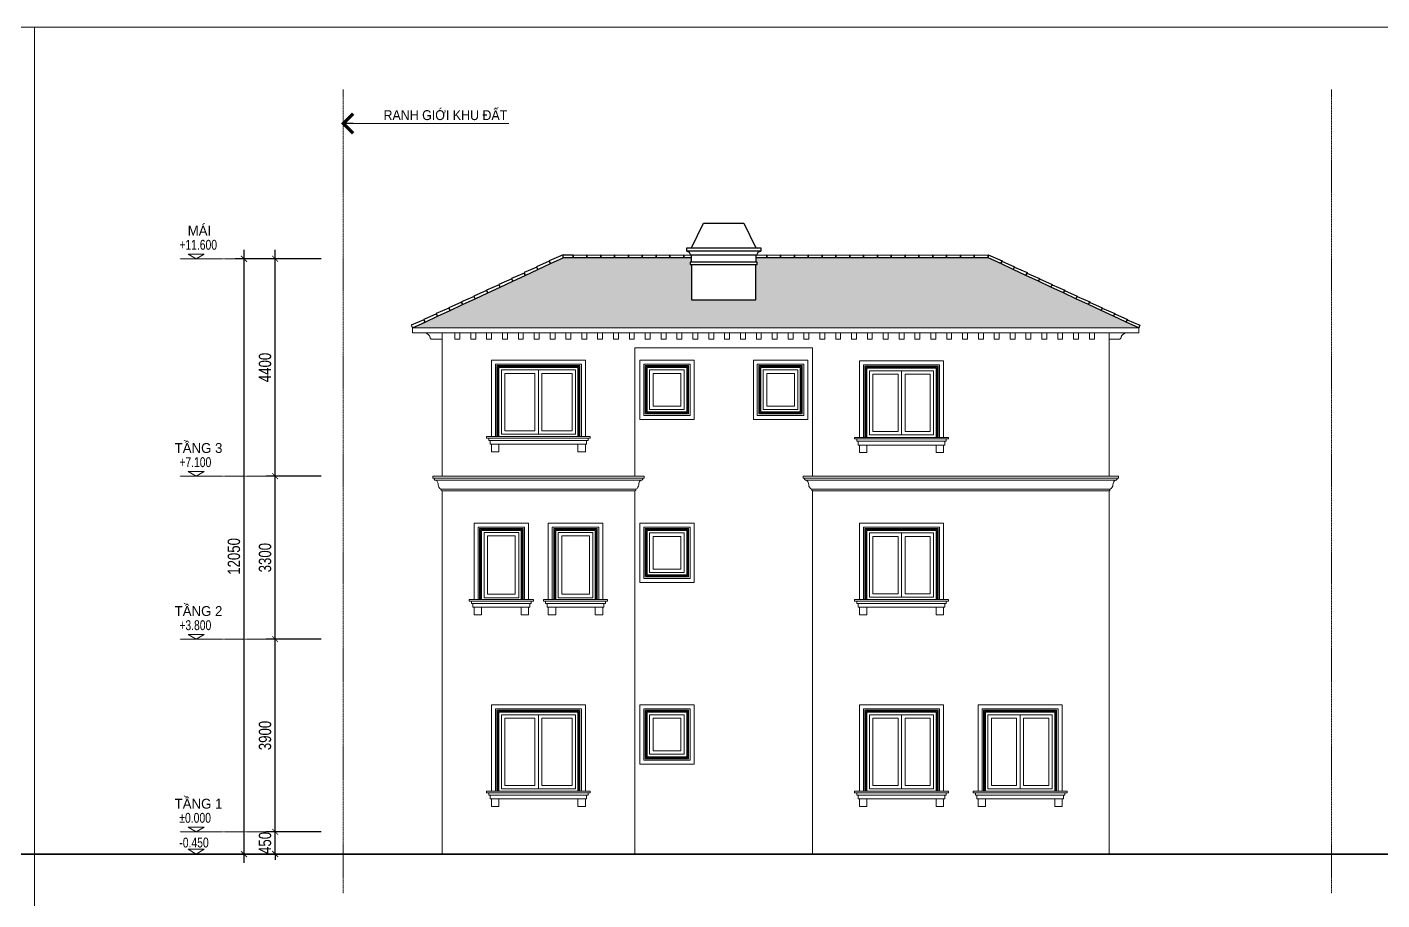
# Model space of a CAD drawing. Header units: millimetres. Extents: x 33748 to 451939, y -263262 to 62681.
# Drawn here: x 305298 to 332723, y -130840 to -113172 of the extents above; entities that cross this region are included whole.
import ezdxf

# ---------------------------------------------------------------- set-up
doc = ezdxf.new("R2010")
doc.units = ezdxf.units.MM
doc.header["$PDMODE"] = 98
doc.linetypes.add('CENTER', pattern=[50.8, 31.75, -6.35, 6.35, -6.35])
doc.linetypes.add('HIDDEN', pattern=[0.375, 0.25, -0.125])
doc.layers.get('Defpoints').update_dxf_attribs({"color": 202, "lineweight": 13})
for name, color, linetype, lineweight in [('-CENTER', 143, 'CENTER', 13), ('-DIM', 9, 'Continuous', 13), ('-DOOR', 137, 'Continuous', 9), ('-HATCH', 8, 'Continuous', 5), ('-KH', 143, 'Continuous', 13), ('-LINE1', 7, 'Continuous', 18), ('-RANH GIOI KHU DAT', 12, 'CENTER', 18), ('-TEXT', 7, 'Continuous', 15), ('-WALL', 4, 'Continuous', 35), ('A72', 9, 'Continuous', 5)]:
    doc.layers.add(name, color=color, linetype=linetype, lineweight=lineweight)
for name, color, linetype in [('-HATCH CONCRETE', 54, 'Continuous'), ('1-NETMANH', 8, 'Continuous'), ('13. NET HATCH', 252, 'Continuous'), ('SOLO', 7, 'Continuous')]:
    doc.layers.add(name, color=color, linetype=linetype)
doc.styles.add('1', font='arial.ttf')
doc.styles.add('AVANH', font='', dxfattribs={"width": 0.8})
doc.styles.add('vnavanth', font='', dxfattribs={"width": 0.8})
doc.styles.add('X-5M-DH-TUM1$0$AVANTH', font='arial.ttf', dxfattribs={"width": 0.9})
doc.styles.add('X-ALL-SECTION$0$ROMANS', font='arial.ttf')
doc.styles.get('AVANH').set_extended_font_data('.VnAvantH')
doc.styles.get('vnavanth').set_extended_font_data('.VnAvantH')
doc.dimstyles.new('C_100A3', dxfattribs={"dimscale": 100, "dimtxt": 2.5, "dimasz": 1.2, "dimexe": 1.8, "dimexo": 0, "dimgap": 0.75, "dimtad": 1, "dimdec": 0, "dimzin": 0, "dimdsep": 46, "dimtxsty": 'AVANH', "dimblk": 'ARCHTICK', "dimcen": 0, "dimdle": 1.8, "dimclrd": 256, "dimclre": 256, "dimclrt": 7, "dimadec": 0, "dimazin": 0, "dimtfac": 0.0001, "dimtdec": 0, "dimtix": 1, "dimtmove": 2, "dimatfit": 3, "dimldrblk": 'ARCHTICK', "dimfxl": 1.8, "dimtolj": 1, "dimtzin": 0, "dimarcsym": 0})
doc.dimstyles.new('X-ALL-SECTION$0$ARROWS', dxfattribs={"dimscale": 100, "dimtxt": 2, "dimasz": 1, "dimexe": 2, "dimexo": 5, "dimgap": 1, "dimtad": 1, "dimdec": 0, "dimzin": 0, "dimdsep": 46, "dimtxsty": 'X-ALL-SECTION$0$ROMANS', "dimblk": 'X-ALL-SECTION$0$ARROWS', "dimcen": 0, "dimclrd": 256, "dimclre": 256, "dimclrt": 256, "dimazin": 0, "dimtfac": 0.5, "dimtdec": 0, "dimtofl": 0, "dimtmove": 2, "dimatfit": 3, "dimldrblk": 'X-ALL-SECTION$0$ARROWS', "dimfxl": 1, "dimtolj": 1, "dimtzin": 0, "dimlwd": -1, "dimlwe": -1, "dimarcsym": 0})

# ---------------------------------------------------------------- blocks, each defined once
blk = doc.blocks.new('_ARCHTICK')
at = {"const_width": 0.15}
blk.add_lwpolyline([(-0.5, -0.5), (0.5, 0.5)], dxfattribs=at)
blk = doc.blocks.new('*D1550')
at = {"layer": '-DIM', "lineweight": -2, "transparency": 16777216}
for p, q in [((311249, -125562), (310139, -125562)), ((310319, -129642), (310319, -125382)), ((311249, -129462), (310139, -129462))]:
    blk.add_line(p, q, dxfattribs=at)
at = {"layer": 'Defpoints', "color": 0, "transparency": 16777216}
for p in [(310319, -125562), (311249, -125562), (311249, -129462)]:
    blk.add_point(p, dxfattribs=at)
at = {"layer": '-DIM', "lineweight": -2, "transparency": 16777216, "xscale": 120, "yscale": 120, "zscale": 120}
for p, rotation in [((310319, -125562), 90), ((310319, -129462), 270)]:
    blk.add_blockref('_ARCHTICK', p, dxfattribs=dict(at, rotation=rotation))
at = {"layer": '-DIM', "color": 7, "transparency": 16777216, "insert": (310115, -127512), "char_height": 250, "attachment_point": 5, "rotation": 90, "style": 'AVANH'}
blk.add_mtext('\\A1;3900', dxfattribs=at)
blk = doc.blocks.new('*D1551')
at = {"layer": '-DIM', "lineweight": -2, "transparency": 16777216}
for p, q in [((311249, -122262), (310139, -122262)), ((310319, -125742), (310319, -122082)), ((311249, -125562), (310139, -125562))]:
    blk.add_line(p, q, dxfattribs=at)
at = {"layer": 'Defpoints', "color": 0, "transparency": 16777216}
for p in [(310319, -122262), (311249, -122262), (311249, -125562)]:
    blk.add_point(p, dxfattribs=at)
at = {"layer": '-DIM', "lineweight": -2, "transparency": 16777216, "xscale": 120, "yscale": 120, "zscale": 120}
for p, rotation in [((310319, -122262), 90), ((310319, -125562), 270)]:
    blk.add_blockref('_ARCHTICK', p, dxfattribs=dict(at, rotation=rotation))
at = {"layer": '-DIM', "color": 7, "transparency": 16777216, "insert": (310115, -123912), "char_height": 250, "attachment_point": 5, "rotation": 90, "style": 'AVANH'}
blk.add_mtext('\\A1;3300', dxfattribs=at)
blk = doc.blocks.new('*D1552')
at = {"layer": '-DIM', "lineweight": -2, "transparency": 16777216}
for p, q in [((310319, -129462), (310319, -129342)), ((311249, -129462), (310139, -129462)), ((310319, -129912), (310319, -129462)), ((311249, -129912), (310139, -129912)), ((310319, -129912), (310319, -130032))]:
    blk.add_line(p, q, dxfattribs=at)
at = {"layer": 'Defpoints', "color": 0, "transparency": 16777216}
for p in [(310319, -129462), (311249, -129462), (311249, -129912)]:
    blk.add_point(p, dxfattribs=at)
at = {"layer": '-DIM', "lineweight": -2, "transparency": 16777216, "xscale": 120, "yscale": 120, "zscale": 120}
for p, rotation in [((310319, -129462), 270), ((310319, -129912), 90)]:
    blk.add_blockref('_ARCHTICK', p, dxfattribs=dict(at, rotation=rotation))
at = {"layer": '-DIM', "color": 7, "transparency": 16777216, "insert": (310115, -129687), "char_height": 250, "attachment_point": 5, "rotation": 90, "style": 'AVANH'}
blk.add_mtext('\\A1;450', dxfattribs=at)
blk = doc.blocks.new('X-ALL-SECTION$0$ARROWS')
blk.add_line((-1, 0), (0, 0))
at = {"const_width": 0.35}
blk.add_lwpolyline([(-1, -1), (0, 0), (-1, 1)], dxfattribs=at)
blk = doc.blocks.new('*D1541')
at = {"layer": '-DIM', "lineweight": -2, "transparency": 16777216}
for p, q in [((311249, -117862), (310139, -117862)), ((310319, -122442), (310319, -117682)), ((311249, -122262), (310139, -122262))]:
    blk.add_line(p, q, dxfattribs=at)
at = {"layer": 'Defpoints', "color": 0, "transparency": 16777216}
for p in [(310319, -117862), (311249, -117862), (311249, -122262)]:
    blk.add_point(p, dxfattribs=at)
at = {"layer": '-DIM', "lineweight": -2, "transparency": 16777216, "xscale": 120, "yscale": 120, "zscale": 120}
for p, rotation in [((310319, -117862), 90), ((310319, -122262), 270)]:
    blk.add_blockref('_ARCHTICK', p, dxfattribs=dict(at, rotation=rotation))
at = {"layer": '-DIM', "color": 7, "transparency": 16777216, "insert": (310115, -120062), "char_height": 250, "attachment_point": 5, "rotation": 90, "style": 'AVANH'}
blk.add_mtext('\\A1;4400', dxfattribs=at)
blk = doc.blocks.new('*D1542')
at = {"layer": '-DIM', "lineweight": -2, "transparency": 16777216}
for p, q in [((311249, -117862), (309509, -117862)), ((309689, -130092), (309689, -117682)), ((311249, -129912), (309509, -129912))]:
    blk.add_line(p, q, dxfattribs=at)
at = {"layer": 'Defpoints', "color": 0, "transparency": 16777216}
for p in [(309689, -117862), (311249, -117862), (311249, -129912)]:
    blk.add_point(p, dxfattribs=at)
at = {"layer": '-DIM', "lineweight": -2, "transparency": 16777216, "xscale": 120, "yscale": 120, "zscale": 120}
for p, rotation in [((309689, -117862), 90), ((309689, -129912), 270)]:
    blk.add_blockref('_ARCHTICK', p, dxfattribs=dict(at, rotation=rotation))
at = {"layer": '-DIM', "color": 7, "transparency": 16777216, "insert": (309485, -123887), "char_height": 250, "attachment_point": 5, "rotation": 90, "style": 'AVANH'}
blk.add_mtext('\\A1;12050', dxfattribs=at)

msp = doc.modelspace()

# ---------------------------------------------------------------- hatches: boundary and pattern name
at = {"layer": '13. NET HATCH'}
h = msp.add_hatch(dxfattribs=at)
h.set_pattern_fill('N-ONG-01', color=256, scale=200)
h.set_pattern_definition([(274.9697, (293680.508, -119062.1395), (-199.9982614, 2400.0002103), [184.6944, -4432.6642]), (180, (293696.5, -119246.14), (-200, -200), [16, -184]), (0, (293496.5, -119262.14), (200, 200), [56, -144]), (90, (293552.5, -119262.14), (-200, 200), [20, -180]), (270, (293680.5, -119242.14), (200, -200), [20, -180]), (0, (293680.5, -119262.14), (200, 200), [16, -184]), (0, (293496.5, -119246.14), (200, 200), [40, -160]), (85.0303, (293536.508, -119246.1395), (199.9982614, 2400.0002103), [184.6944, -4432.6642]), (52.6961, (293536.508, -119236.1395), (-2599.997178, -3400.0021483), [52.8016, -5227.35]), (18.4349, (293568.51, -119194.14), (400.00009, 199.99968), [50.5964, -581.859]), (341.5651, (293616.51, -119178.14), (-400.00009, 199.99968), [50.5964, -581.859]), (307.3039, (293664.508, -119194.1395), (2599.997178, -3400.0021483), [52.8016, -5227.35]), (20.2249, (293578.508, -119208.139), (-2199.999453, -800.001667), [40.497, -4009.1944]), (339.7751, (293616.508, -119194.139), (2199.999453, -800.001667), [40.497, -4009.1944]), (307.4054, (293654.508, -119208.1395), (2000.0019905, -2599.998493), [42.8018, -4237.385]), (52.5946, (293552.508, -119242.1395), (-2000.0019905, -2599.998493), [42.8018, -4237.385])])
h.paths.add_polyline_path([(327799.2, -119262.1), (324749.3, -117840), (320049.3, -117840), (320049.3, -117930.1), (320079.3, -117930.1), (320079.3, -117980.1), (320049.3, -117980.1), (320049.3, -118695.3), (318749.3, -118695.3), (318749.3, -117980.1), (318719.3, -117980.1), (318719.3, -117930.1), (318749.3, -117930.1), (318749.3, -117840), (316148.7, -117840), (313098.8, -119262.1)])

# ---------------------------------------------------------------- linework, layer by layer
at = {"layer": '-CENTER', "ltscale": 0.1}
for p, q in [((308388, -117862), (311249, -117862)), ((308388, -122262.1), (311249, -122262.1)), ((308388, -125562.1), (311249, -125562.1)), ((308388, -129462.1), (311249, -129462.1)), ((308388, -129912.1), (311249, -129912.1))]:
    msp.add_line(p, q, dxfattribs=at)
at = {"layer": '-DOOR', "lineweight": 9}
for points in [[(314899.1, -121412.1), (315649.1, -121412.1), (315649.1, -120112.1), (314899.1, -120112.1)], [(316399.1, -121412.1), (315649.1, -121412.1), (315649.1, -120112.1), (316399.1, -120112.1)], [(317829.3, -120042.1), (318669.3, -120042.1), (318669.3, -120982.1), (317829.3, -120982.1)], [(317849.3, -120062.1), (318649.3, -120062.1), (318649.3, -120962.1), (317849.3, -120962.1)], [(317899.3, -120112.1), (318599.3, -120112.1), (318599.3, -120912.1), (317899.3, -120912.1)], [(320129.3, -120042.1), (320969.3, -120042.1), (320969.3, -120982.1), (320129.3, -120982.1)], [(320149.3, -120062.1), (320949.3, -120062.1), (320949.3, -120962.1), (320149.3, -120962.1)], [(320199.3, -120112.1), (320899.3, -120112.1), (320899.3, -120912.1), (320199.3, -120912.1)], [(314969.1, -121342.1), (315579.1, -121342.1), (315579.1, -120182.1), (314969.1, -120182.1)], [(316329.1, -121342.1), (315719.1, -121342.1), (315719.1, -120182.1), (316329.1, -120182.1)], [(317969.3, -120182.1), (318529.3, -120182.1), (318529.3, -120842.1), (317969.3, -120842.1)], [(320269.3, -120182.1), (320829.3, -120182.1), (320829.3, -120842.1), (320269.3, -120842.1)], [(323649, -121427.1), (322349, -121427.1), (322349, -120127.1), (323649, -120127.1)], [(322349, -120127.1), (322998.9, -120127.1), (322998.9, -121427.1), (322349, -121427.1)], [(322419, -120197.1), (322928.9, -120197.1), (322928.9, -121357.1), (322419, -121357.1)], [(323649, -120127.1), (322998.9, -120127.1), (322998.9, -121427.1), (323649, -121427.1)], [(323579, -120197.1), (323068.9, -120197.1), (323068.9, -121357.1), (323579, -121357.1)], [(317829.3, -123342.1), (318669.3, -123342.1), (318669.3, -124282.1), (317829.3, -124282.1)], [(317849.3, -123362.1), (318649.3, -123362.1), (318649.3, -124262.1), (317849.3, -124262.1)], [(317899.3, -123412.1), (318599.3, -123412.1), (318599.3, -124212.1), (317899.3, -124212.1)], [(317969.3, -123482.1), (318529.3, -123482.1), (318529.3, -124142.1), (317969.3, -124142.1)], [(323649, -124712.1), (322349, -124712.1), (322349, -123412.1), (323649, -123412.1)], [(322349, -123412.1), (322998.9, -123412.1), (322998.9, -124712.1), (322349, -124712.1)], [(322419, -123482.1), (322928.9, -123482.1), (322928.9, -124642.1), (322419, -124642.1)], [(323649, -123412.1), (322998.9, -123412.1), (322998.9, -124712.1), (323649, -124712.1)], [(323579, -123482.1), (323068.9, -123482.1), (323068.9, -124642.1), (323579, -124642.1)], [(314899.1, -128592.1), (315649.1, -128592.1), (315649.1, -127092.1), (314899.1, -127092.1)], [(314969.1, -128522.1), (315579.1, -128522.1), (315579.1, -127162.1), (314969.1, -127162.1)], [(316399.1, -128592.1), (315649.1, -128592.1), (315649.1, -127092.1), (316399.1, -127092.1)], [(316329.1, -128522.1), (315719.1, -128522.1), (315719.1, -127162.1), (316329.1, -127162.1)], [(317829.3, -127022.1), (318669.3, -127022.1), (318669.3, -127962.1), (317829.3, -127962.1)], [(317899.3, -127092.1), (318599.3, -127092.1), (318599.3, -127892.1), (317899.3, -127892.1)], [(317969.3, -127162.1), (318529.3, -127162.1), (318529.3, -127822.1), (317969.3, -127822.1)], [(323649, -128592.1), (322349, -128592.1), (322349, -127092.1), (323649, -127092.1)], [(322349, -127092.1), (322999, -127092.1), (322999, -128592.1), (322349, -128592.1)], [(322419, -127162.1), (322929, -127162.1), (322929, -128522.1), (322419, -128522.1)], [(323649, -127092.1), (322999, -127092.1), (322999, -128592.1), (323649, -128592.1)], [(323579, -127162.1), (323069, -127162.1), (323069, -128522.1), (323579, -128522.1)], [(326049, -128592.1), (324749, -128592.1), (324749, -127092.1), (326049, -127092.1)], [(324749, -127092.1), (325399, -127092.1), (325399, -128592.1), (324749, -128592.1)], [(324819, -127162.1), (325329, -127162.1), (325329, -128522.1), (324819, -128522.1)], [(326049, -127092.1), (325399, -127092.1), (325399, -128592.1), (326049, -128592.1)], [(325979, -127162.1), (325469, -127162.1), (325469, -128522.1), (325979, -128522.1)]]:
    msp.add_lwpolyline(points, close=True, dxfattribs=at)
for points in [[(315649.1, -120112.1), (316399.1, -120112.1), (316399.1, -121412.1), (315649.1, -121412.1)], [(314549, -124722.1), (314549, -123402.1), (315249, -123402.1), (315249, -124722.1), (314549, -124722.1)], [(314549, -123402.1), (314549, -124722.1)], [(316049, -124722.1), (316049, -123402.1), (316749, -123402.1), (316749, -124722.1), (316049, -124722.1)], [(316049, -123402.1), (316049, -124722.1)], [(314619, -124652.1), (314619, -123472.1), (315179, -123472.1), (315179, -124652.1), (314619, -124652.1)], [(316119, -124652.1), (316119, -123472.1), (316679, -123472.1), (316679, -124652.1), (316119, -124652.1)], [(315649.1, -127092.1), (316399.1, -127092.1), (316399.1, -128592.1), (315649.1, -128592.1)]]:
    msp.add_lwpolyline(points, dxfattribs=at)
at = {"layer": '-HATCH'}
for p, q in [((316699.1, -121492.1), (314599.1, -121492.1)), ((316654.1, -121492.1), (314644.1, -121492.1)), ((314644.1, -121537.1), (316654.1, -121537.1)), ((314674.1, -121537.1), (316624.1, -121537.1)), ((323949, -121507.1), (322049, -121507.1)), ((323904, -121507.1), (322094, -121507.1)), ((322094, -121552.1), (323904, -121552.1)), ((322124, -121552.1), (323874, -121552.1)), ((317789.3, -122302.1), (313509, -122302.1)), ((327389, -122302.1), (321009.3, -122302.1)), ((317733.2, -122342.1), (313553.3, -122342.1)), ((317623.1, -122524.7), (313675.2, -122524.7)), ((327332.9, -122342.1), (321053.6, -122342.1)), ((327222.8, -122524.7), (321175.5, -122524.7)), ((314249, -124792.1), (315549, -124792.1)), ((314294, -124792.1), (315504, -124792.1)), ((315504, -124837.1), (314294, -124837.1)), ((315474, -124837.1), (314324, -124837.1)), ((315749, -124792.1), (317049, -124792.1)), ((315794, -124792.1), (317004, -124792.1)), ((317004, -124837.1), (315794, -124837.1)), ((316974, -124837.1), (315824, -124837.1)), ((323949, -124792.1), (322049, -124792.1)), ((323904, -124792.1), (322094, -124792.1)), ((322094, -124837.1), (323904, -124837.1)), ((322124, -124837.1), (323874, -124837.1)), ((316699.1, -128672.1), (314599.1, -128672.1)), ((316654.1, -128672.1), (314644.1, -128672.1)), ((314644.1, -128717.1), (316654.1, -128717.1)), ((314674.1, -128717.1), (316624.1, -128717.1)), ((323949, -128672.1), (322049, -128672.1)), ((323904, -128672.1), (322094, -128672.1)), ((322094, -128717.1), (323904, -128717.1)), ((322124, -128717.1), (323874, -128717.1)), ((326349, -128672.1), (324449, -128672.1)), ((326304, -128672.1), (324494, -128672.1)), ((324494, -128717.1), (326304, -128717.1)), ((324524, -128717.1), (326274, -128717.1))]:
    msp.add_line(p, q, dxfattribs=at)
for points in [[(313699, -122262.1), (313699, -122262.2)], [(316354.1, -122262.1), (317599.3, -122262.1)], [(317599.3, -122262.1), (317599.3, -122262.2)]]:
    msp.add_lwpolyline(points, dxfattribs=at)
at = {"layer": '-HATCH CONCRETE'}
for points in [[(315890.3, -117960.5), (315868.3, -117913.3), (315611.1, -118024.4), (315636.5, -118078.8)], [(316148.7, -117840), (316148.7, -117780.9), (315865.2, -117906.7), (315890.3, -117960.5)], [(316349.3, -117840), (316349.3, -117788), (316629.3, -117780), (316629.3, -117840)], [(316629.3, -117840), (316629.3, -117788), (316909.3, -117780), (316909.3, -117840)], [(316909.3, -117840), (316909.3, -117788), (317189.3, -117780), (317189.3, -117840)], [(317189.3, -117840), (317189.3, -117788), (317469.3, -117780), (317469.3, -117840)], [(317469.3, -117840), (317469.3, -117788), (317749.3, -117780), (317749.3, -117840)], [(317749.3, -117840), (317749.3, -117788), (318029.3, -117780), (318029.3, -117840)], [(318029.3, -117840), (318029.3, -117788), (318309.3, -117780), (318309.3, -117840)], [(318309.3, -117840), (318309.3, -117788), (318589.3, -117780), (318589.3, -117840)], [(320269.3, -117840), (320269.3, -117788), (320549.3, -117780), (320549.3, -117840)], [(320549.3, -117840), (320549.3, -117788), (320829.3, -117780), (320829.3, -117840)], [(320829.3, -117840), (320829.3, -117788), (321109.3, -117780), (321109.3, -117840)], [(321109.3, -117840), (321109.3, -117788), (321389.3, -117780), (321389.3, -117840)], [(321389.3, -117840), (321389.3, -117788), (321669.3, -117780), (321669.3, -117840)], [(321669.3, -117840), (321669.3, -117788), (321949.3, -117780), (321949.3, -117840)], [(321949.3, -117840), (321949.3, -117788), (322229.3, -117780), (322229.3, -117840)], [(322229.3, -117840), (322229.3, -117788), (322509.3, -117780), (322509.3, -117840)], [(322509.3, -117840), (322509.3, -117788), (322789.3, -117780), (322789.3, -117840)], [(322789.3, -117840), (322789.3, -117788), (323069.3, -117780), (323069.3, -117840)], [(323069.3, -117840), (323069.3, -117788), (323349.3, -117780), (323349.3, -117840)], [(323349.3, -117840), (323349.3, -117788), (323629.3, -117780), (323629.3, -117840)], [(323629.3, -117840), (323629.3, -117788), (323909.3, -117780), (323909.3, -117840)], [(323909.3, -117840), (323909.3, -117788), (324189.3, -117780), (324189.3, -117840)], [(324189.3, -117840), (324189.3, -117788), (324469.3, -117780), (324469.3, -117840)], [(324469.3, -117840), (324469.3, -117788), (324749.3, -117780), (324749.3, -117840)], [(324749.3, -117840), (324749.3, -117780.9), (325032.8, -117906.7), (325007.7, -117960.5)], [(325007.7, -117960.5), (325029.7, -117913.3), (325286.9, -118024.4), (325261.5, -118078.8)], [(315382.7, -118197.1), (315360.7, -118150), (315103.6, -118261.1), (315129, -118315.5)], [(315636.5, -118078.8), (315614.5, -118031.7), (315357.4, -118142.8), (315382.7, -118197.1)], [(325261.5, -118078.8), (325283.5, -118031.7), (325540.6, -118142.8), (325515.3, -118197.1)], [(325515.3, -118197.1), (325537.2, -118150), (325794.4, -118261.1), (325769, -118315.5)], [(314875.2, -118433.8), (314853.2, -118386.7), (314596.1, -118497.8), (314621.4, -118552.1)], [(315129, -118315.5), (315107, -118268.3), (314849.8, -118379.4), (314875.2, -118433.8)], [(325769, -118315.5), (325791, -118268.3), (326048.2, -118379.4), (326022.8, -118433.8)], [(326022.8, -118433.8), (326044.8, -118386.7), (326301.9, -118497.8), (326276.6, -118552.1)], [(314113.9, -118788.8), (314091.9, -118741.7), (313834.8, -118852.8), (313860.1, -118907.1)], [(314367.7, -118670.5), (314345.7, -118623.3), (314088.5, -118734.4), (314113.9, -118788.8)], [(314621.4, -118552.1), (314599.5, -118505), (314342.3, -118616.1), (314367.7, -118670.5)], [(326276.6, -118552.1), (326298.5, -118505), (326555.7, -118616.1), (326530.3, -118670.5)], [(326530.3, -118670.5), (326552.3, -118623.3), (326809.5, -118734.4), (326784.1, -118788.8)], [(326784.1, -118788.8), (326806.1, -118741.7), (327063.2, -118852.8), (327037.9, -118907.1)], [(313606.4, -119025.5), (313584.4, -118978.3), (313327.2, -119089.4), (313352.6, -119143.8)], [(313860.1, -118907.1), (313838.2, -118860), (313581, -118971.1), (313606.4, -119025.5)], [(327037.9, -118907.1), (327059.8, -118860), (327317, -118971.1), (327291.6, -119025.5)], [(327291.6, -119025.5), (327313.6, -118978.3), (327570.8, -119089.4), (327545.4, -119143.8)], [(313352.6, -119143.8), (313330.6, -119096.7), (313073.5, -119207.8), (313098.8, -119262.1)], [(327545.4, -119143.8), (327567.4, -119096.7), (327824.5, -119207.8), (327799.2, -119262.1)]]:
    msp.add_lwpolyline(points, close=True, dxfattribs=at)
for points in [[(316148.7, -117780.9), (316349.3, -117780), (316349.3, -117840), (316148.7, -117840), (316148.7, -117780.9)], [(318749.3, -117840), (318589.3, -117840), (318589.3, -117788), (318749.3, -117783.4)], [(320049.3, -117786.3), (320269.3, -117780), (320269.3, -117840), (320049.3, -117840)]]:
    msp.add_lwpolyline(points, dxfattribs=at)
at = {"layer": '-KH'}
for p, q in [((308570, -117862), (308869.9, -117862)), ((308570, -122262.1), (308869.9, -122262.1)), ((308570, -125562.1), (308869.9, -125562.1)), ((308570, -129462.1), (308869.9, -129462.1)), ((308570, -129912.1), (308869.9, -129912.1))]:
    msp.add_line(p, q, dxfattribs=at)
for points in [[(308879, -117766), (308560.9, -117766), (308719.9, -117862)], [(308879, -122166.1), (308560.9, -122166.1), (308719.9, -122262.1)], [(308879, -125466.1), (308560.9, -125466.1), (308719.9, -125562.1)], [(308879, -129366.1), (308560.9, -129366.1), (308719.9, -129462.1)], [(308879, -129816.1), (308560.9, -129816.1), (308719.9, -129912.1)]]:
    msp.add_lwpolyline(points, close=True, dxfattribs=at)
for points in [[(308719.9, -117862), (308719.9, -117766), (308879, -117766), (308719.9, -117862)], [(308719.9, -122262.1), (308719.9, -122166.1), (308879, -122166.1), (308719.9, -122262.1)], [(308719.9, -125562.1), (308719.9, -125466.1), (308879, -125466.1), (308719.9, -125562.1)], [(308719.9, -129462.1), (308719.9, -129366.1), (308879, -129366.1), (308719.9, -129462.1)], [(308719.9, -129912.1), (308719.9, -129816.1), (308879, -129816.1), (308719.9, -129912.1)]]:
    msp.add_solid(points, dxfattribs=at)
at = {"layer": '-LINE1', "lineweight": 20}
for p, q in [((316148.7, -117840), (313098.8, -119262.1)), ((316148.7, -117840), (318749.3, -117840)), ((320049.3, -117840), (324749.3, -117840)), ((324749.3, -117840), (327799.2, -119262.1)), ((313098.8, -119362.1), (313098.8, -119262.1)), ((327799.2, -119262.1), (313098.8, -119262.1)), ((327799.2, -119362.1), (327799.2, -119262.1)), ((327799.2, -119362.1), (313098.8, -119362.1)), ((317599.3, -122562.1), (313699, -122562.1)), ((327199, -122562.1), (321199.3, -122562.1))]:
    msp.add_line(p, q, dxfattribs=at)
at = {"layer": '-LINE1', "color": 0, "lineweight": 20}
for p, q in [((317789.3, -122262.2), (313509, -122262.2)), ((327389, -122262.2), (321009.3, -122262.2))]:
    msp.add_line(p, q, dxfattribs=at)
at = {"layer": '-LINE1', "lineweight": 20}
for points in [[(313485.6, -119489.1), (313481.3, -119487.9), (313477.2, -119486.2), (313473.4, -119484), (313469.8, -119481.4), (313466.5, -119478.4), (313463.6, -119475.1), (313461.1, -119471.4), (313459, -119467.5), (313457.4, -119463.4), (313456.3, -119459.1), (313454.1, -119450.2), (313451.1, -119441.5), (313447.5, -119433), (313443.2, -119424.9), (313438.3, -119417.1), (313432.8, -119409.7), (313426.7, -119402.8), (313420.1, -119396.5), (313412.9, -119390.6), (313405.4, -119385.4), (313397.4, -119380.8), (313389.1, -119376.8), (313387.7, -119376.1), (313386.3, -119375.3), (313385.1, -119374.4), (313383.9, -119373.3), (313382.8, -119372.2), (313381.9, -119371), (313381, -119369.6), (313380.3, -119368.2), (313379.7, -119366.8), (313379.3, -119365.2), (313379, -119363.7), (313378.8, -119362.1), (313698.8, -119362.1), (313698.8, -119490.1), (313697.8, -119490.1), (313494.3, -119490.1), (313489.9, -119489.9)], [(313958.3, -119490.1), (313958.3, -119362.1), (314058.3, -119362.1), (314058.3, -119490.1)], [(314279.3, -119490.1), (314279.3, -119362.1), (314379.3, -119362.1), (314379.3, -119490.1)], [(314600.3, -119490.1), (314600.3, -119362.1), (314700.3, -119362.1), (314700.3, -119490.1)], [(314921.4, -119490.1), (314921.4, -119362.1), (315021.4, -119362.1), (315021.4, -119490.1)], [(315242.4, -119490.1), (315242.4, -119362.1), (315342.4, -119362.1), (315342.4, -119490.1)], [(315563.4, -119490.1), (315563.4, -119362.1), (315663.4, -119362.1), (315663.4, -119490.1)], [(315884.5, -119490.1), (315884.5, -119362.1), (315984.5, -119362.1), (315984.5, -119490.1)], [(316205.5, -119490.1), (316205.5, -119362.1), (316305.5, -119362.1), (316305.5, -119490.1)], [(316526.5, -119490.1), (316526.5, -119362.1), (316626.5, -119362.1), (316626.5, -119490.1)], [(316847.6, -119490.1), (316847.6, -119362.1), (316947.6, -119362.1), (316947.6, -119490.1)], [(317168.6, -119490.1), (317168.6, -119362.1), (317268.6, -119362.1), (317268.6, -119490.1)], [(317489.7, -119490.1), (317489.7, -119362.1), (317589.7, -119362.1), (317589.7, -119490.1)], [(317810.7, -119490.1), (317810.7, -119362.1), (317910.7, -119362.1), (317910.7, -119490.1)], [(318131.7, -119490.1), (318131.7, -119362.1), (318231.7, -119362.1), (318231.7, -119490.1)], [(318452.8, -119490.1), (318452.8, -119362.1), (318552.8, -119362.1), (318552.8, -119490.1)], [(318773.8, -119490.1), (318773.8, -119362.1), (318873.8, -119362.1), (318873.8, -119490.1)], [(319197.2, -119490.1), (319197.2, -119362.1), (319097.2, -119362.1), (319097.2, -119490.1)], [(319518.2, -119490.1), (319518.2, -119362.1), (319418.2, -119362.1), (319418.2, -119490.1)], [(319839.3, -119490.1), (319839.3, -119362.1), (319739.3, -119362.1), (319739.3, -119490.1)], [(320160.3, -119490.1), (320160.3, -119362.1), (320060.3, -119362.1), (320060.3, -119490.1)], [(320481.3, -119490.1), (320481.3, -119362.1), (320381.3, -119362.1), (320381.3, -119490.1)], [(320802.4, -119490.1), (320802.4, -119362.1), (320702.4, -119362.1), (320702.4, -119490.1)], [(321123.4, -119490.1), (321123.4, -119362.1), (321023.4, -119362.1), (321023.4, -119490.1)], [(321444.4, -119490.1), (321444.4, -119362.1), (321344.4, -119362.1), (321344.4, -119490.1)], [(321765.5, -119490.1), (321765.5, -119362.1), (321665.5, -119362.1), (321665.5, -119490.1)], [(322086.5, -119490.1), (322086.5, -119362.1), (321986.5, -119362.1), (321986.5, -119490.1)], [(322407.5, -119490.1), (322407.5, -119362.1), (322307.5, -119362.1), (322307.5, -119490.1)], [(322728.6, -119490.1), (322728.6, -119362.1), (322628.6, -119362.1), (322628.6, -119490.1)], [(323049.6, -119490.1), (323049.6, -119362.1), (322949.6, -119362.1), (322949.6, -119490.1)], [(323370.6, -119490.1), (323370.6, -119362.1), (323270.6, -119362.1), (323270.6, -119490.1)], [(323691.7, -119490.1), (323691.7, -119362.1), (323591.7, -119362.1), (323591.7, -119490.1)], [(324012.7, -119490.1), (324012.7, -119362.1), (323912.7, -119362.1), (323912.7, -119490.1)], [(324333.7, -119490.1), (324333.7, -119362.1), (324233.7, -119362.1), (324233.7, -119490.1)], [(324654.8, -119490.1), (324654.8, -119362.1), (324554.8, -119362.1), (324554.8, -119490.1)], [(324975.8, -119490.1), (324975.8, -119362.1), (324875.8, -119362.1), (324875.8, -119490.1)], [(325296.9, -119490.1), (325296.9, -119362.1), (325196.9, -119362.1), (325196.9, -119490.1)], [(325617.9, -119490.1), (325617.9, -119362.1), (325517.9, -119362.1), (325517.9, -119490.1)], [(325938.9, -119490.1), (325938.9, -119362.1), (325838.9, -119362.1), (325838.9, -119490.1)], [(326260, -119490.1), (326260, -119362.1), (326160, -119362.1), (326160, -119490.1)], [(326581, -119490.1), (326581, -119362.1), (326481, -119362.1), (326481, -119490.1)], [(326902, -119490.1), (326902, -119362.1), (326802, -119362.1), (326802, -119490.1)], [(327412.4, -119489.1), (327416.7, -119487.9), (327420.8, -119486.2), (327424.6, -119484), (327428.2, -119481.4), (327431.5, -119478.4), (327434.4, -119475.1), (327436.9, -119471.4), (327438.9, -119467.5), (327440.6, -119463.4), (327441.7, -119459.1), (327443.9, -119450.2), (327446.8, -119441.5), (327450.5, -119433), (327454.7, -119424.9), (327459.7, -119417.1), (327465.2, -119409.7), (327471.3, -119402.8), (327477.9, -119396.5), (327485.1, -119390.6), (327492.6, -119385.4), (327500.6, -119380.8), (327508.9, -119376.8), (327510.3, -119376.1), (327511.7, -119375.3), (327512.9, -119374.4), (327514.1, -119373.3), (327515.2, -119372.2), (327516.1, -119371), (327517, -119369.6), (327517.7, -119368.2), (327518.3, -119366.8), (327518.7, -119365.2), (327519, -119363.7), (327519.2, -119362.1), (327199.2, -119362.1), (327199.2, -119490.1), (327200.2, -119490.1), (327403.6, -119490.1), (327408.1, -119489.9)], [(318669.3, -120042.1), (317829.3, -120042.1), (317829.3, -120982.1), (318669.3, -120982.1)], [(320969.3, -120042.1), (320129.3, -120042.1), (320129.3, -120982.1), (320969.3, -120982.1)], [(318669.3, -123342.1), (317829.3, -123342.1), (317829.3, -124282.1), (318669.3, -124282.1)], [(314499, -124917.1), (314349, -124917.1), (314349, -125067.2), (314499, -125067.2)], [(315449, -124917.1), (315299, -124917.1), (315299, -125068.2), (315449, -125068.2)], [(315999, -124917.1), (315849, -124917.1), (315849, -125067.2), (315999, -125067.2)], [(316949, -124917.1), (316799, -124917.1), (316799, -125068.2), (316949, -125068.2)], [(318669.3, -127022.1), (317829.3, -127022.1), (317829.3, -127962.1), (318669.3, -127962.1)]]:
    msp.add_lwpolyline(points, close=True, dxfattribs=at)
for points in [[(313699, -119362.1), (313699, -122262.2)], [(327199, -122262.2), (327199, -119362.1)], [(321199.3, -122262.2), (321199.3, -119662.1), (317599.3, -119662.1), (317599.3, -122262.2)], [(313699, -122562.1), (313699, -129912.1), (327199, -129912.1), (327199, -122562.1)], [(317599.3, -122562.1), (317599.3, -129912.1)], [(321199.3, -129912.1), (321199.3, -122562.1)], [(315449, -124762.1), (315449, -123212.1), (314349, -123212.1), (314349, -124762.1)], [(315299, -124762.1), (315299, -123362.1), (314499, -123362.1), (314499, -124762.1)], [(316949, -124762.1), (316949, -123212.1), (315849, -123212.1), (315849, -124762.1)], [(316799, -124762.1), (316799, -123362.1), (315999, -123362.1), (315999, -124762.1)], [(315549, -124762.1), (314249, -124762.1), (314249, -124792.1), (314294, -124792.1), (314294, -124837.1), (314324, -124837.1), (314324, -124917.1), (315474, -124917.1), (315474, -124837.1), (315504, -124837.1), (315504, -124792.1), (315549, -124792.1), (315549, -124762.1)], [(317049, -124762.1), (315749, -124762.1), (315749, -124792.1), (315794, -124792.1), (315794, -124837.1), (315824, -124837.1), (315824, -124917.1), (316974, -124917.1), (316974, -124837.1), (317004, -124837.1), (317004, -124792.1), (317049, -124792.1), (317049, -124762.1)]]:
    msp.add_lwpolyline(points, dxfattribs=at)
at = {"layer": '-LINE1', "color": 0, "lineweight": 20}
for points in [[(316599.1, -121462.1), (316599.1, -119912.1), (314699.1, -119912.1), (314699.1, -121462.1)], [(316449.1, -121462.1), (316449.1, -120062.1), (314849.1, -120062.1), (314849.1, -121462.1)], [(323849, -121477.1), (323849, -119927.1), (322149, -119927.1), (322149, -121477.1)], [(323699, -121477.1), (323699, -120077.1), (322299, -120077.1), (322299, -121477.1)], [(314599.1, -121462.1), (316699.1, -121462.1), (316699.1, -121492.1), (316654.1, -121492.1), (316654.1, -121537.1), (316624.1, -121537.1), (316624.1, -121617.1), (314674.1, -121617.1), (314674.1, -121537.1), (314644.1, -121537.1), (314644.1, -121492.1), (314599.1, -121492.1), (314599.1, -121462.1)], [(322049, -121477.1), (323949, -121477.1), (323949, -121507.1), (323904, -121507.1), (323904, -121552.1), (323874, -121552.1), (323874, -121632.1), (322124, -121632.1), (322124, -121552.1), (322094, -121552.1), (322094, -121507.1), (322049, -121507.1), (322049, -121477.1)], [(323849, -124762.1), (323849, -123212.1), (322149, -123212.1), (322149, -124762.1)], [(323699, -124762.1), (323699, -123362.1), (322299, -123362.1), (322299, -124762.1)], [(322049, -124762.1), (323949, -124762.1), (323949, -124792.1), (323904, -124792.1), (323904, -124837.1), (323874, -124837.1), (323874, -124917.1), (322124, -124917.1), (322124, -124837.1), (322094, -124837.1), (322094, -124792.1), (322049, -124792.1), (322049, -124762.1)], [(316599.1, -128642.1), (316599.1, -126892.1), (314699.1, -126892.1), (314699.1, -128642.1)], [(323849, -128642.1), (323849, -126892.1), (322149, -126892.1), (322149, -128642.1)], [(326249, -128642.1), (326249, -126892.1), (324549, -126892.1), (324549, -128642.1)], [(316449.1, -128642.1), (316449.1, -127042.1), (314849.1, -127042.1), (314849.1, -128642.1)], [(323699, -128642.1), (323699, -127042.1), (322299, -127042.1), (322299, -128642.1)], [(326099, -128642.1), (326099, -127042.1), (324699, -127042.1), (324699, -128642.1)], [(314599.1, -128642.1), (316699.1, -128642.1), (316699.1, -128672.1), (316654.1, -128672.1), (316654.1, -128717.1), (316624.1, -128717.1), (316624.1, -128797.1), (314674.1, -128797.1), (314674.1, -128717.1), (314644.1, -128717.1), (314644.1, -128672.1), (314599.1, -128672.1), (314599.1, -128642.1)], [(322049, -128642.1), (323949, -128642.1), (323949, -128672.1), (323904, -128672.1), (323904, -128717.1), (323874, -128717.1), (323874, -128797.1), (322124, -128797.1), (322124, -128717.1), (322094, -128717.1), (322094, -128672.1), (322049, -128672.1), (322049, -128642.1)], [(324449, -128642.1), (326349, -128642.1), (326349, -128672.1), (326304, -128672.1), (326304, -128717.1), (326274, -128717.1), (326274, -128797.1), (324524, -128797.1), (324524, -128717.1), (324494, -128717.1), (324494, -128672.1), (324449, -128672.1), (324449, -128642.1)]]:
    msp.add_lwpolyline(points, dxfattribs=at)
for points in [[(317699.3, -121112.1), (318799.3, -121112.1), (318799.3, -119912.1), (317699.3, -119912.1)], [(319999.3, -121112.1), (321099.3, -121112.1), (321099.3, -119912.1), (319999.3, -119912.1)], [(314699.1, -121617.1), (314849.1, -121617.1), (314849.1, -121768.2), (314699.1, -121768.2)], [(316449.2, -121617.1), (316599.1, -121617.1), (316599.1, -121767.2), (316449.2, -121767.2)], [(322149, -121632.1), (322299, -121632.1), (322299, -121783.2), (322149, -121783.2)], [(323699, -121632.1), (323849, -121632.1), (323849, -121782.2), (323699, -121782.2)], [(317699.3, -124412.1), (318799.3, -124412.1), (318799.3, -123212.1), (317699.3, -123212.1)], [(322149, -124917.1), (322299, -124917.1), (322299, -125068.2), (322149, -125068.2)], [(323699, -124917.1), (323849, -124917.1), (323849, -125067.2), (323699, -125067.2)], [(317699.3, -128092.1), (318799.3, -128092.1), (318799.3, -126892.1), (317699.3, -126892.1)], [(317849.3, -127042.1), (318649.3, -127042.1), (318649.3, -127942.1), (317849.3, -127942.1)], [(314699.1, -128797.1), (314849.1, -128797.1), (314849.1, -128948.2), (314699.1, -128948.2)], [(316449.2, -128797.1), (316599.1, -128797.1), (316599.1, -128947.2), (316449.2, -128947.2)], [(322149, -128797.1), (322299, -128797.1), (322299, -128948.2), (322149, -128948.2)], [(323699, -128797.1), (323849, -128797.1), (323849, -128947.2), (323699, -128947.2)], [(324549, -128797.1), (324699, -128797.1), (324699, -128948.2), (324549, -128948.2)], [(326099, -128797.1), (326249, -128797.1), (326249, -128947.2), (326099, -128947.2)]]:
    msp.add_lwpolyline(points, close=True, dxfattribs=at)
for points in [[(313509, -122262.2), (313509, -122302.1), (313530.4, -122302.1, 0.3361855), (313553.3, -122342.1), (313565.1, -122342.1, -0.3093542), (313620.4, -122436.8, 0.2771578), (313675.2, -122524.7, 0.3838054), (313699, -122562.1, -7.3196544)], [(317789.3, -122262.2), (317789.3, -122302.1), (317767.9, -122302.1, -0.3361855), (317745, -122342.1), (317733.2, -122342.1, 0.3093542), (317677.9, -122436.8, -0.2771578), (317623.1, -122524.7, -0.3838054), (317599.3, -122562.1, 7.3196544)], [(321009.3, -122262.2), (321009.3, -122302.1), (321030.7, -122302.1, 0.3361855), (321053.6, -122342.1), (321065.4, -122342.1, -0.3093542), (321120.7, -122436.8, 0.2771578), (321175.5, -122524.7, 0.3838054), (321199.3, -122562.1, -7.3196544)], [(327389, -122262.2), (327389, -122302.1), (327367.5, -122302.1, -0.3361855), (327344.7, -122342.1), (327332.9, -122342.1, 0.3093542), (327277.6, -122436.8, -0.2771578), (327222.8, -122524.7, -0.3838054), (327199, -122562.1, 7.3196544)]]:
    msp.add_lwpolyline(points, format="xyb", dxfattribs=at)
at = {"layer": '-RANH GIOI KHU DAT', "linetype": 'HIDDEN', "ltscale": 10}
for points in [[(311699, -130710.2), (311699, -114431.6)], [(331699, -130710.2), (331699, -114431.6)]]:
    msp.add_lwpolyline(points, dxfattribs=at)
at = {"layer": '-WALL'}
for points in [[(273947.2, -129912.1), (305447.2, -129912.1)], [(336947.2, -129912.1), (305447.2, -129912.1)], [(311899, -129912.1), (313699, -129912.1)]]:
    msp.add_lwpolyline(points, dxfattribs=at)
at = {"layer": '1-NETMANH', "lineweight": 20}
for p, q in [((314779.1, -119992.1), (316519.1, -119992.1)), ((314779.1, -119992.1), (314779.1, -121462.1)), ((314809.1, -120022.1), (316489.1, -120022.1)), ((314809.1, -120022.1), (314809.1, -121462.1)), ((314829.1, -120042.1), (316469.1, -120042.1)), ((314829.1, -120042.1), (314829.1, -121462.1)), ((316469.1, -120042.1), (316469.1, -121462.1)), ((316489.1, -120022.1), (316489.1, -121462.1)), ((316519.1, -119992.1), (316519.1, -121462.1)), ((317779.3, -119992.1), (318719.3, -119992.1)), ((317779.3, -119992.1), (317779.3, -121032.1)), ((317809.3, -120022.1), (318689.3, -120022.1)), ((317809.3, -120022.1), (317809.3, -121002.1)), ((317829.3, -120042.1), (317829.3, -120982.1)), ((318669.3, -120042.1), (318669.3, -120982.1)), ((318689.3, -120022.1), (318689.3, -121002.1)), ((318719.3, -119992.1), (318719.3, -121032.1)), ((320079.3, -119992.1), (321019.3, -119992.1)), ((320079.3, -119992.1), (320079.3, -121032.1)), ((320109.3, -120022.1), (320989.3, -120022.1)), ((320109.3, -120022.1), (320109.3, -121002.1)), ((320129.3, -120042.1), (320129.3, -120982.1)), ((320969.3, -120042.1), (320969.3, -120982.1)), ((320989.3, -120022.1), (320989.3, -121002.1)), ((321019.3, -119992.1), (321019.3, -121032.1)), ((322229, -120007.1), (323769, -120007.1)), ((322229, -120007.1), (322229, -121477.1)), ((322259, -120037.1), (323739, -120037.1)), ((322259, -120037.1), (322259, -121477.1)), ((322279, -120057.1), (323719, -120057.1)), ((322279, -120057.1), (322279, -121477.1)), ((323719, -120057.1), (323719, -121477.1)), ((323739, -120037.1), (323739, -121477.1)), ((323769, -120007.1), (323769, -121477.1)), ((317779.3, -121032.1), (318719.3, -121032.1)), ((317809.3, -121002.1), (318689.3, -121002.1)), ((317829.3, -120982.1), (318669.3, -120982.1)), ((320079.3, -121032.1), (321019.3, -121032.1)), ((320109.3, -121002.1), (320989.3, -121002.1)), ((320129.3, -120982.1), (320969.3, -120982.1)), ((315369, -123292.1), (314429, -123292.1)), ((314429, -123292.1), (314429, -124762.1)), ((315339, -123322.1), (314459, -123322.1)), ((314459, -123322.1), (314459, -124762.1)), ((315319, -123342.1), (314479, -123342.1)), ((314479, -123342.1), (314479, -124762.1)), ((315319, -123342.1), (315319, -124762.1)), ((315339, -123322.1), (315339, -124762.1)), ((315369, -123292.1), (315369, -124762.1)), ((316869, -123292.1), (315929, -123292.1)), ((315929, -123292.1), (315929, -124762.1)), ((316839, -123322.1), (315959, -123322.1)), ((315959, -123322.1), (315959, -124762.1)), ((316819, -123342.1), (315979, -123342.1)), ((315979, -123342.1), (315979, -124762.1)), ((316819, -123342.1), (316819, -124762.1)), ((316839, -123322.1), (316839, -124762.1)), ((316869, -123292.1), (316869, -124762.1)), ((317779.3, -123292.1), (318719.3, -123292.1)), ((317779.3, -123292.1), (317779.3, -124332.1)), ((317809.3, -123322.1), (318689.3, -123322.1)), ((317809.3, -123322.1), (317809.3, -124302.1)), ((317829.3, -123342.1), (317829.3, -124282.1)), ((318669.3, -123342.1), (318669.3, -124282.1)), ((318689.3, -123322.1), (318689.3, -124302.1)), ((318719.3, -123292.1), (318719.3, -124332.1)), ((322229, -123292.1), (323769, -123292.1)), ((322229, -123292.1), (322229, -124762.1)), ((322259, -123322.1), (323739, -123322.1)), ((322259, -123322.1), (322259, -124762.1)), ((322279, -123342.1), (323719, -123342.1)), ((322279, -123342.1), (322279, -124762.1)), ((323719, -123342.1), (323719, -124762.1)), ((323739, -123322.1), (323739, -124762.1)), ((323769, -123292.1), (323769, -124762.1)), ((317779.3, -124332.1), (318719.3, -124332.1)), ((317809.3, -124302.1), (318689.3, -124302.1)), ((317829.3, -124282.1), (318669.3, -124282.1)), ((314779.1, -126972.1), (316519.1, -126972.1)), ((314779.1, -126972.1), (314779.1, -128642.1)), ((316519.1, -126972.1), (316519.1, -128642.1)), ((317779.3, -126972.1), (318719.3, -126972.1)), ((317779.3, -126972.1), (317779.3, -128012.1)), ((318719.3, -126972.1), (318719.3, -128012.1)), ((322229, -126972.1), (323769, -126972.1)), ((322229, -126972.1), (322229, -128642.1)), ((323769, -126972.1), (323769, -128642.1)), ((324629, -126972.1), (326169, -126972.1)), ((324629, -126972.1), (324629, -128642.1)), ((326169, -126972.1), (326169, -128642.1)), ((314809.1, -127002.1), (316489.1, -127002.1)), ((314809.1, -127002.1), (314809.1, -128642.1)), ((314829.1, -127022.1), (316469.1, -127022.1)), ((314829.1, -127022.1), (314829.1, -128642.1)), ((316469.1, -127022.1), (316469.1, -128642.1)), ((316489.1, -127002.1), (316489.1, -128642.1)), ((317809.3, -127002.1), (318689.3, -127002.1)), ((317809.3, -127002.1), (317809.3, -127982.1)), ((317829.3, -127022.1), (317829.3, -127962.1)), ((318669.3, -127022.1), (318669.3, -127962.1)), ((318689.3, -127002.1), (318689.3, -127982.1)), ((322259, -127002.1), (323739, -127002.1)), ((322259, -127002.1), (322259, -128642.1)), ((322279, -127022.1), (323719, -127022.1)), ((322279, -127022.1), (322279, -128642.1)), ((323719, -127022.1), (323719, -128642.1)), ((323739, -127002.1), (323739, -128642.1)), ((324659, -127002.1), (326139, -127002.1)), ((324659, -127002.1), (324659, -128642.1)), ((324679, -127022.1), (326119, -127022.1)), ((324679, -127022.1), (324679, -128642.1)), ((326119, -127022.1), (326119, -128642.1)), ((326139, -127002.1), (326139, -128642.1)), ((317779.3, -128012.1), (318719.3, -128012.1)), ((317809.3, -127982.1), (318689.3, -127982.1)), ((317829.3, -127962.1), (318669.3, -127962.1))]:
    msp.add_line(p, q, dxfattribs=at)
at = {"layer": 'Defpoints'}
for points in [[(273947.2, -135447.2), (305447.2, -135447.2), (305447.2, -113172.2), (273947.2, -113172.2)], [(305447.2, -135447.2), (336947.2, -135447.2), (336947.2, -113172.2), (305447.2, -113172.2)]]:
    msp.add_lwpolyline(points, close=True, dxfattribs=at)
at = {"layer": 'SOLO'}
for p, q in [((318749.3, -117930.1), (318749.3, -117780.1)), ((320049.3, -117780.1), (320049.3, -117930.1))]:
    msp.add_line(p, q, dxfattribs=at)
for points in [[(318749.3, -117640.1), (318991.3, -117140.1), (319807.3, -117140.1), (320049.3, -117640.1)], [(320149.3, -117710.1), (318649.3, -117710.1), (318649.3, -117640.1), (320149.3, -117640.1), (320149.3, -117710.1)], [(318749.3, -117980.1), (318749.3, -118695.3), (320049.3, -118695.3), (320049.3, -117980.1)]]:
    msp.add_lwpolyline(points, dxfattribs=at)
msp.add_lwpolyline([(318649.3, -117710.1, -0.4142136), (318719.3, -117780.1), (320079.3, -117780.1, -0.4142136), (320149.3, -117710.1)], format="xyb", dxfattribs=at)
msp.add_lwpolyline([(318719.3, -117930.1), (318719.3, -117980.1), (320079.3, -117980.1), (320079.3, -117930.1)], close=True, dxfattribs=at)

# ---------------------------------------------------------------- texts
at = {"layer": '-TEXT', "color": 2, "style": 'X-5M-DH-TUM1$0$AVANTH', "width": 0.9}
msp.add_text('RANH GIỚI KHU ĐẤT', height=200, dxfattribs=at).set_placement((312512.2, -115054.3))
at = {"layer": '-TEXT', "color": 2, "style": 'vnavanth'}
for s, height, p in [('M¸I', 200, (308548.7, -117392.7)), ('TÇNG 3', 200, (308285.2, -121792.8)), ('TÇNG 2', 199.96, (308285.2, -125092.8)), ('TÇNG 1', 199.96, (308285.2, -128992.8))]:
    msp.add_text(s, height=height, dxfattribs=at).set_placement(p)
at = {"layer": '-TEXT', "style": '1', "width": 0.75}
for s, p in [('+11.600', (308379.9, -117678.7)), ('+7.100', (308379.9, -122078.8)), ('+3.800', (308379.9, -125378.8)), ('%%P0.000', (308379.9, -129278.8)), ('-0.450', (308379.9, -129778.7))]:
    msp.add_text(s, height=200, dxfattribs=at).set_placement(p)

# ---------------------------------------------------------------- dimensions: what is measured, and where the dimension line sits
at = {"layer": '-DIM'}
for base, p1, p2, picture, middle in [((309688.8, -117862), (311249, -129912.1), (311249, -117862), '*D1542', (309484.6, -123887.1)), ((310318.8, -117862), (311249, -122262.1), (311249, -117862), '*D1541', (310114.5, -120062.1)), ((310318.8, -122262.1), (311249, -125562.1), (311249, -122262.1), '*D1551', (310114.5, -123912.1)), ((310318.8, -125562.1), (311249, -129462.1), (311249, -125562.1), '*D1550', (310114.5, -127512.1)), ((310318.8, -129462.1), (311249, -129912.1), (311249, -129462.1), '*D1552', (310114.5, -129687.1))]:
    dim = msp.add_linear_dim(base=base, p1=p1, p2=p2, angle=90, dimstyle='C_100A3', dxfattribs=at)
    dim.commit()
    dim.dimension.update_dxf_attribs({"geometry": picture, "text_midpoint": middle})

# ---------------------------------------------------------------- leaders
at = {"layer": 'A72'}
msp.add_leader([(311699, -115124.3), (315050.1, -115124.3)], dimstyle='X-ALL-SECTION$0$ARROWS', override={"dimasz": 2, "dimtad": 0}, dxfattribs=at)

doc.saveas('drawing.dxf')
